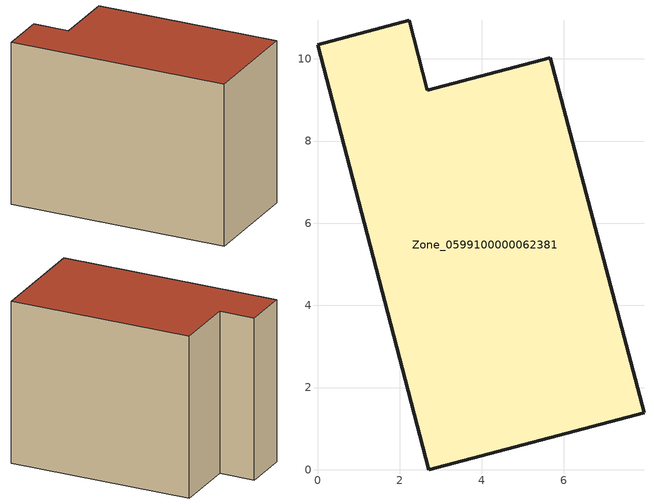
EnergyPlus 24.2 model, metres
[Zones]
Zone_0599100000062381
 floor ground (C_G): 2.71,0 0,10.35 2.23,10.94 2.67,9.24 5.67,10.03 7.95,1.38 z0
 wall outside (C_F): 2.71,0 7.95,1.38 5.67,10.03 2.67,9.24 2.23,10.94 0,10.35 2.71,0 z0:7.96
 roof outside (C_R): 0,10.35 2.71,0 7.95,1.38 5.67,10.03 2.67,9.24 2.23,10.94 z7.96
[BUILDING]
Pand.0599100000062381: North Axis=0; Terrain=City; Loads Convergence Tolerance Value=0.04; Temperature Convergence Tolerance Value=0.4; Solar Distribution=FullExterior; Maximum Number of Warmup Days=25; Minimum Number of Warmup Days=1
[Site:Location]
Rotterdam.The.Hague.AP_ZH_NLD Design_Conditions: Latitude=51.96; Longitude=4.45; Time Zone=1; Elevation=-4.5
[SITE:GROUNDTEMPERATURE:BUILDINGSURFACE]
18, 18, 18, 18, 18, 18, 18, 18, 18, 18, 18, 18
[MATERIAL] Thermal Absorptance=0.9; Solar Absorptance=0.7; Visible Absorptance=0.7
Name | Roughness | Thickness | Conductivity | Density | Specific Heat
G.TI.1975-1991 | MediumSmooth | 0.15 | 0.288461 | 540 | 1210
F.TI.1975-1991 | Rough | 0.3 | 0.230769 | 1920 | 840
R.TI.1975-1991 | MediumRough | 0.2 | 0.153846 | 1500 | 1000
[CONSTRUCTION]
C_G: G.TI.1975-1991
C_F: F.TI.1975-1991
C_R: R.TI.1975-1991
[ZONE]
Zone_0599100000062381: Type=1; Multiplier=1; Ceiling Height=Autocalculate; Volume=Autocalculate; Floor Area=autocalculate; Part of Total Floor Area=Yes
[ZONEINFILTRATION:DESIGNFLOWRATE]
Infil_Zone_0599100000062381: Zone or ZoneList or Space or SpaceList=Zone_0599100000062381; Schedule=AlwaysOn; Design Flow Rate Calculation Method=Flow/Area; Flow Rate per Floor Area=0.003; Constant Term Coefficient=1; Temperature Term Coefficient=0; Velocity Term Coefficient=0; Velocity Squared Term Coefficient=0
[HVACTEMPLATE:ZONE:IDEALLOADSAIRSYSTEM]
Zone_0599100000062381: Maximum Heating Supply Air Temperature=50; Minimum Cooling Supply Air Temperature=13; Maximum Heating Supply Air Humidity Ratio=0.0156; Minimum Cooling Supply Air Humidity Ratio=0.0077; Heating Limit=NoLimit; Cooling Limit=NoLimit; Dehumidification Control Type=ConstantSensibleHeatRatio; Cooling Sensible Heat Ratio=0.7; Dehumidification Setpoint=60; Humidification Control Type=None; Humidification Setpoint=30; Outdoor Air Method=None; Outdoor Air Flow Rate per Person=0.00944; Outdoor Air Flow Rate per Zone Floor Area=0; Outdoor Air Flow Rate per Zone=0; Demand Controlled Ventilation Type=None; Outdoor Air Economizer Type=NoEconomizer; Heat Recovery Type=None; Sensible Heat Recovery Effectiveness=0.7; Latent Heat Recovery Effectiveness=0.65
[ZONECONTROL:THERMOSTAT]
ThermostatControl_Zone_0599100000062381: Zone or ZoneList=Zone_0599100000062381; Control Type Schedule=DualSetpointControlType; Control 1=Thermostat_Zone_0599100000062381; Temperature Difference Between Cutout And Setpoint=0
[THERMOSTATSETPOINT:DUALSETPOINT]
Thermostat_Zone_0599100000062381: Heating Setpoint Temperature Schedule=HeatingSetpoint_Zone_0599100000062381; Cooling Setpoint Temperature Schedule=CoolingSetpoint_Zone_0599100000062381
[SCHEDULE:COMPACT]
HeatingSetpoint_Zone_0599100000062381: Through: 12/31, For: AllDays, Until: 24:00, 21
CoolingSetpoint_Zone_0599100000062381: Through: 12/31, For: AllDays, Until: 24:00, 24
DualSetpointControlType: Through: 12/31, For: AllDays, Until: 24:00, 4
AlwaysOn: Through: 12/31, For: AllDays, Until: 24:00, 1
